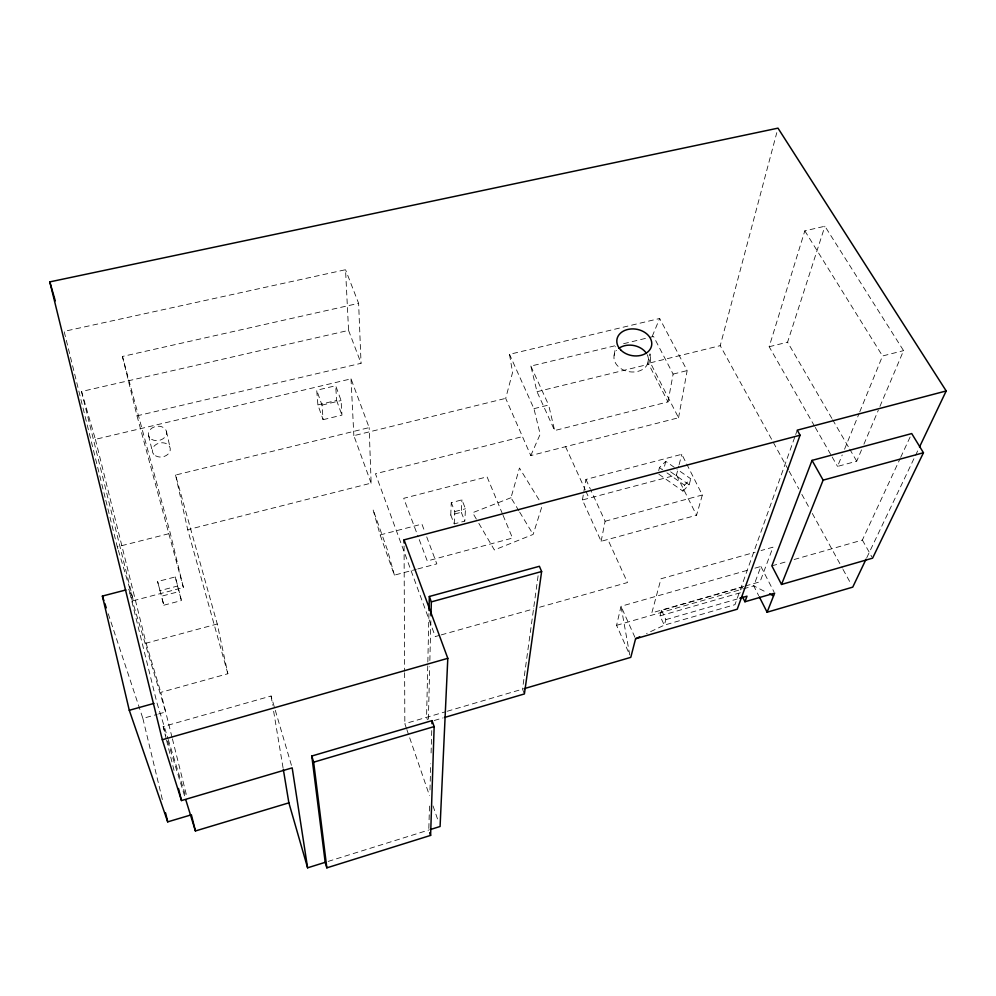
<?xml version="1.0" encoding="UTF-8"?>
<svg xmlns="http://www.w3.org/2000/svg" width="996" height="996" viewBox="0 0 996 996"><rect width="100%" height="100%" fill="white"/><g stroke="black" fill="none" stroke-linecap="round" stroke-linejoin="round"><path stroke-width="0.75" stroke-dasharray="4.98 3.74" d="M428.94 613.536L426.574 717.319L427.433 719.784M428.38 719.149L429.699 666.685M429.861 660.522L430.87 620.396M428.828 828.485L429.513 805.366M429.973 789.953L430.758 763.758M431.081 752.976L431.766 729.856M678.55 417.76L687.153 370.599L659.663 318.483L509.516 354.327L512.567 372.467L505.694 398.363L530.793 455.583L678.55 417.76L650.388 362.818L650.649 353.916M450.752 515.032L451.275 502.644L461.92 499.868L465.493 508.769L464.796 521.107L454.238 523.884L450.752 515.032L461.273 512.268L461.92 499.868M454.238 523.884L454.811 511.558L451.275 502.644M523.933 692.743L522.514 689.145L538.35 573.957M582.423 499.967L585.922 479.437L681.787 454.3L702.354 494.987L696.54 515.256L601.136 541.301L582.423 499.967L676.471 475.005L678.749 466.128M614.644 345.861L530.856 366.08L537.006 391.714L554.648 430.546L668.005 401.886L648.757 364.237L650.525 354.003M614.109 355.423L615.677 346.608M668.005 401.886L673.109 374.098L653.538 336.461L649.056 337.544M601.136 541.301L605.095 521.244L591.039 490.58M647.462 364.2L649.579 353.954M634.95 637.353L621.018 606.29L629.746 654.982L616.586 625.314L621.018 606.29L748.992 569.849M658.717 470.622L659.439 467.622L665.739 461.36L675.749 468.332M665.739 461.36L664.27 467.385L662.178 469.477M679.123 464.646L681.787 454.3M788.359 469.813L720.22 345.662L776.793 132.642M658.904 474.27L682.907 491.115L684.501 485.164L690.763 478.802L676.994 469.203M682.907 491.115L689.145 484.778L690.763 478.802M660.012 615.889L661.556 610.349L742.431 587.105L740.426 592.72L660.012 615.889L664.295 625.139L734.986 604.647L795.169 435.999M518.891 510.824L510.985 497.726L519.464 468.033L541.55 503.939M661.556 610.349L665.876 619.637L664.295 625.139L646.529 633.568M814.491 426.076L769.173 346.733L804.818 230.848L824.9 226.229L903.559 350.629L878.945 408.758M478.839 523.348L494.377 549.966L533.146 534.429L542.334 505.221M831.859 418.407L787.575 342.176L824.9 226.229M795.68 434.542L797.248 430.172M754.943 568.156L760.894 566.463L753.723 585.86L758.653 595.571M861.528 449.868L856.734 461.21L837.536 466.414L842.218 454.948M844.546 449.208L859.15 413.352M859.735 411.921L882.531 355.983L903.559 350.629M652.231 336.337L659.663 318.483M863.93 444.191L878.335 410.178M530.793 455.583L540.181 434.206L533.943 408.671L509.516 354.327M794.123 559.515L862.374 540.056L900.023 458.795M900.67 457.388L911.714 433.571M866.769 557.71L914.826 456.815M915.498 455.421L918.163 449.806M510.985 497.726L472.627 512.703L478.068 522.029M328.157 861.403L428.79 830.017M434.219 720.494L443.096 717.892M406.356 728.113L404.837 723.706L445.76 711.692M447.241 711.256L522.514 689.145M665.876 619.637L736.978 599.082M743.738 586.457L651.845 612.864L660.995 578.763L755.105 552.22M745.22 586.034L760.048 581.776L773.021 547.165L761.068 550.539M616.586 625.314L741.945 589.246M743.414 588.823L753.723 585.86L766.932 592.57M771.863 565.865L788.185 561.209M166.17 738.659L163.182 726.582L271.099 696.017L291.753 766.397M108.24 613.773L142.864 718.402L157.131 714.393M158.563 713.983L165.697 711.978L128.845 589.184L156.882 702.591L167.776 738.024M439.759 635.299L435.289 636.556L375.455 473.76L522.477 436.622M441.24 634.888L533.619 608.917M539.583 607.236L627.492 582.536L607.859 539.471M172.022 737.314L160.792 692.369L227.86 673.744L217.253 623.994L175.557 475.042L369.155 427.608L351.015 378.866L95.379 439.336L81.523 391.503L348.575 330.398L345.537 269.717L64.118 331.369L105.078 497.328M95.379 439.336L146.088 643.192L217.253 623.994M605.095 521.244L702.354 494.987M394.404 575.14L387.569 550.39L373.002 509.442L380.136 534.927L394.404 575.14L416.34 569.314M417.81 568.928L436.821 563.873L426.711 536.881M163.83 605.207L181.421 600.563L179.193 591.537L175.284 576.933L157.605 581.54L163.83 605.207L161.427 596.218L179.193 591.537M454.811 511.558L465.493 508.769M175.284 576.933L177.537 586.034L160.032 590.628L157.605 581.54M118.362 550.402L133.389 600.688L183.389 587.553L170.316 533.333L122.433 356.456L358.622 303.344L345.537 269.717M380.136 534.927L421.93 524.108L424.582 531.204M105.813 500.316L117.279 546.792L170.316 533.333M227.86 673.744L187.721 529.698L371.135 483.135L369.155 427.608M769.173 346.733L787.575 342.176M533.943 408.671L548.647 405.023L554.648 430.546M673.109 374.098L687.153 370.599M371.135 483.135L353.854 435.663L505.694 398.363M650.388 362.818L720.22 345.662M537.006 391.714L648.757 364.237M623.62 343.695L647.562 337.905M323.115 419.677L341.952 415.12L341.08 400.541L335.689 385.738L316.716 390.245L317.898 404.911L323.115 419.677L321.994 405.111L316.716 390.245M317.898 404.911L336.623 400.429L335.689 385.738M321.994 405.111L341.08 400.541M122.433 356.456L137.012 415.842L361.062 363.303L358.622 303.344M670.607 471.818L689.145 484.778M659.439 467.622L661.942 469.377M666.959 472.876L684.501 485.164M804.818 230.848L882.531 355.983M519.688 512.143L533.146 534.429M832.644 419.752L848.953 447.839M849.737 449.171L856.734 461.21M815.263 427.421L831.399 455.658M832.158 457.002L837.536 466.414M862.374 540.056L871.849 556.864M789.106 471.17L798.842 488.912M801.842 494.365L809.325 508.01M812.325 513.463L842.267 568.031M843.014 569.401L851.256 584.403M760.894 566.463L773.954 591.811M676.471 475.005L696.54 515.256M585.922 479.437L590.404 489.198M530.856 366.08L548.647 405.023M565.554 446.681L585.237 489.845M585.872 491.24L589.047 498.212M502.457 513.861L487.069 476.835L403.716 498.311L418.171 536.757M503.042 515.293L512.517 538.077L427.259 560.972L418.706 538.189M461.273 512.268L464.796 521.107M348.575 330.398L361.062 363.303M336.623 400.429L341.952 415.12M406.854 729.57L429.513 795.655M433.036 805.938L438.078 820.617M163.182 726.582L165.859 735.247M167.639 741.024L184.932 797.012M168.224 739.505L185.928 797.086M117.279 546.792L117.914 548.921M146.088 643.192L160.792 692.369M137.012 415.842L183.389 587.553M177.537 586.034L181.421 600.563M172.395 738.808L186.912 796.925M81.523 391.503L133.389 600.688M166.544 740.165L174.761 773.382M142.864 718.402L162.672 800.871M148.566 435.526L152.5 451.997M175.557 475.042L187.721 529.698M166.432 431.28L170.092 447.764M271.099 696.017L272.63 705.18M273.639 711.281L283.038 767.754M351.015 378.866L353.854 435.663M404.077 546.045L404.613 671.18M404.625 672.723L404.837 723.706M647.139 354.564A17.368 13.309 9.9 0 1 629.733 371.807A17.368 13.309 9.9 0 1 616.586 350.393M155.501 455.757A9.051 7.084 -10.4 0 0 170.154 450.541A9.051 7.084 -10.4 0 0 158.252 443.407A9.051 7.084 -10.4 0 0 155.501 455.757M151.604 439.323A9.188 7.146 -10.2 0 0 166.494 434.082A9.188 7.146 -10.2 0 0 154.417 426.873A9.188 7.146 -10.2 0 0 151.604 439.323"/><path stroke-width="1.49" d="M429.015 610.436L429.326 596.492L539.409 566.288L541.625 571.517L524.406 693.938L444.565 717.456M430.982 615.765L431.33 601.883L429.326 596.492M431.953 723.694L432.04 720.618L311.785 756.026L325.194 862.324L326.837 867.852L430.608 835.395L434.156 726.582L432.04 720.618M325.194 862.324L307.602 867.815L292.177 767.866L181.484 800.56L162.323 739.742L49.8 281.893L777.988 128.148L946.2 390.955L797.248 430.172L800.074 435.215L404.052 539.869L447.802 658.331L440.083 826.493L430.197 829.581M639.693 636.818L635.585 638.76L630.792 657.348L524.008 688.709M800.074 435.215L737.252 609.203L635.585 638.76M866.097 559.105L852.75 587.13L767.107 612.216L774.639 593.143L744.946 601.758L746.988 596.181L739.841 598.247M812.039 460.389L771.863 565.865L781.524 584.453L872.583 558.158L923.454 452.744L911.714 433.571L812.039 460.389L823.132 480.134L781.524 584.453M919.495 447.005L946.2 390.955M185.841 799.962L195.415 830.963L288.877 802.851L283.3 769.273M125.907 589.956L102.389 596.081L129.281 710.285L167.714 821.862L191.381 814.815L195.415 830.963M326.837 867.852L313.653 762.189L434.156 726.582M162.323 739.742L447.802 658.331M129.281 710.285L153.969 703.4M431.33 601.883L541.625 571.517M823.132 480.134L923.454 452.744M769.584 593.902L773.543 595.919M759.363 596.953L767.107 612.216M742.369 596.592L744.946 601.758M429.699 832.706L430.608 835.395M102.389 596.081L103.845 600.513M104.829 603.452L106.286 607.871M311.785 756.026L313.653 762.189M288.877 802.851L307.602 867.815M49.8 281.893L55.278 300.817M178.496 788.483L181.484 800.56M165.56 812.873L167.714 821.862M404.052 539.869L404.065 542.957M618.815 348.351A17.368 13.309 9.9 0 1 646.367 353.269M620.994 350.219A17.604 13.384 9.9 0 0 650.786 348.102A17.604 13.384 9.9 0 0 631.091 328.954A17.604 13.384 9.9 0 0 620.994 350.219"/></g></svg>
